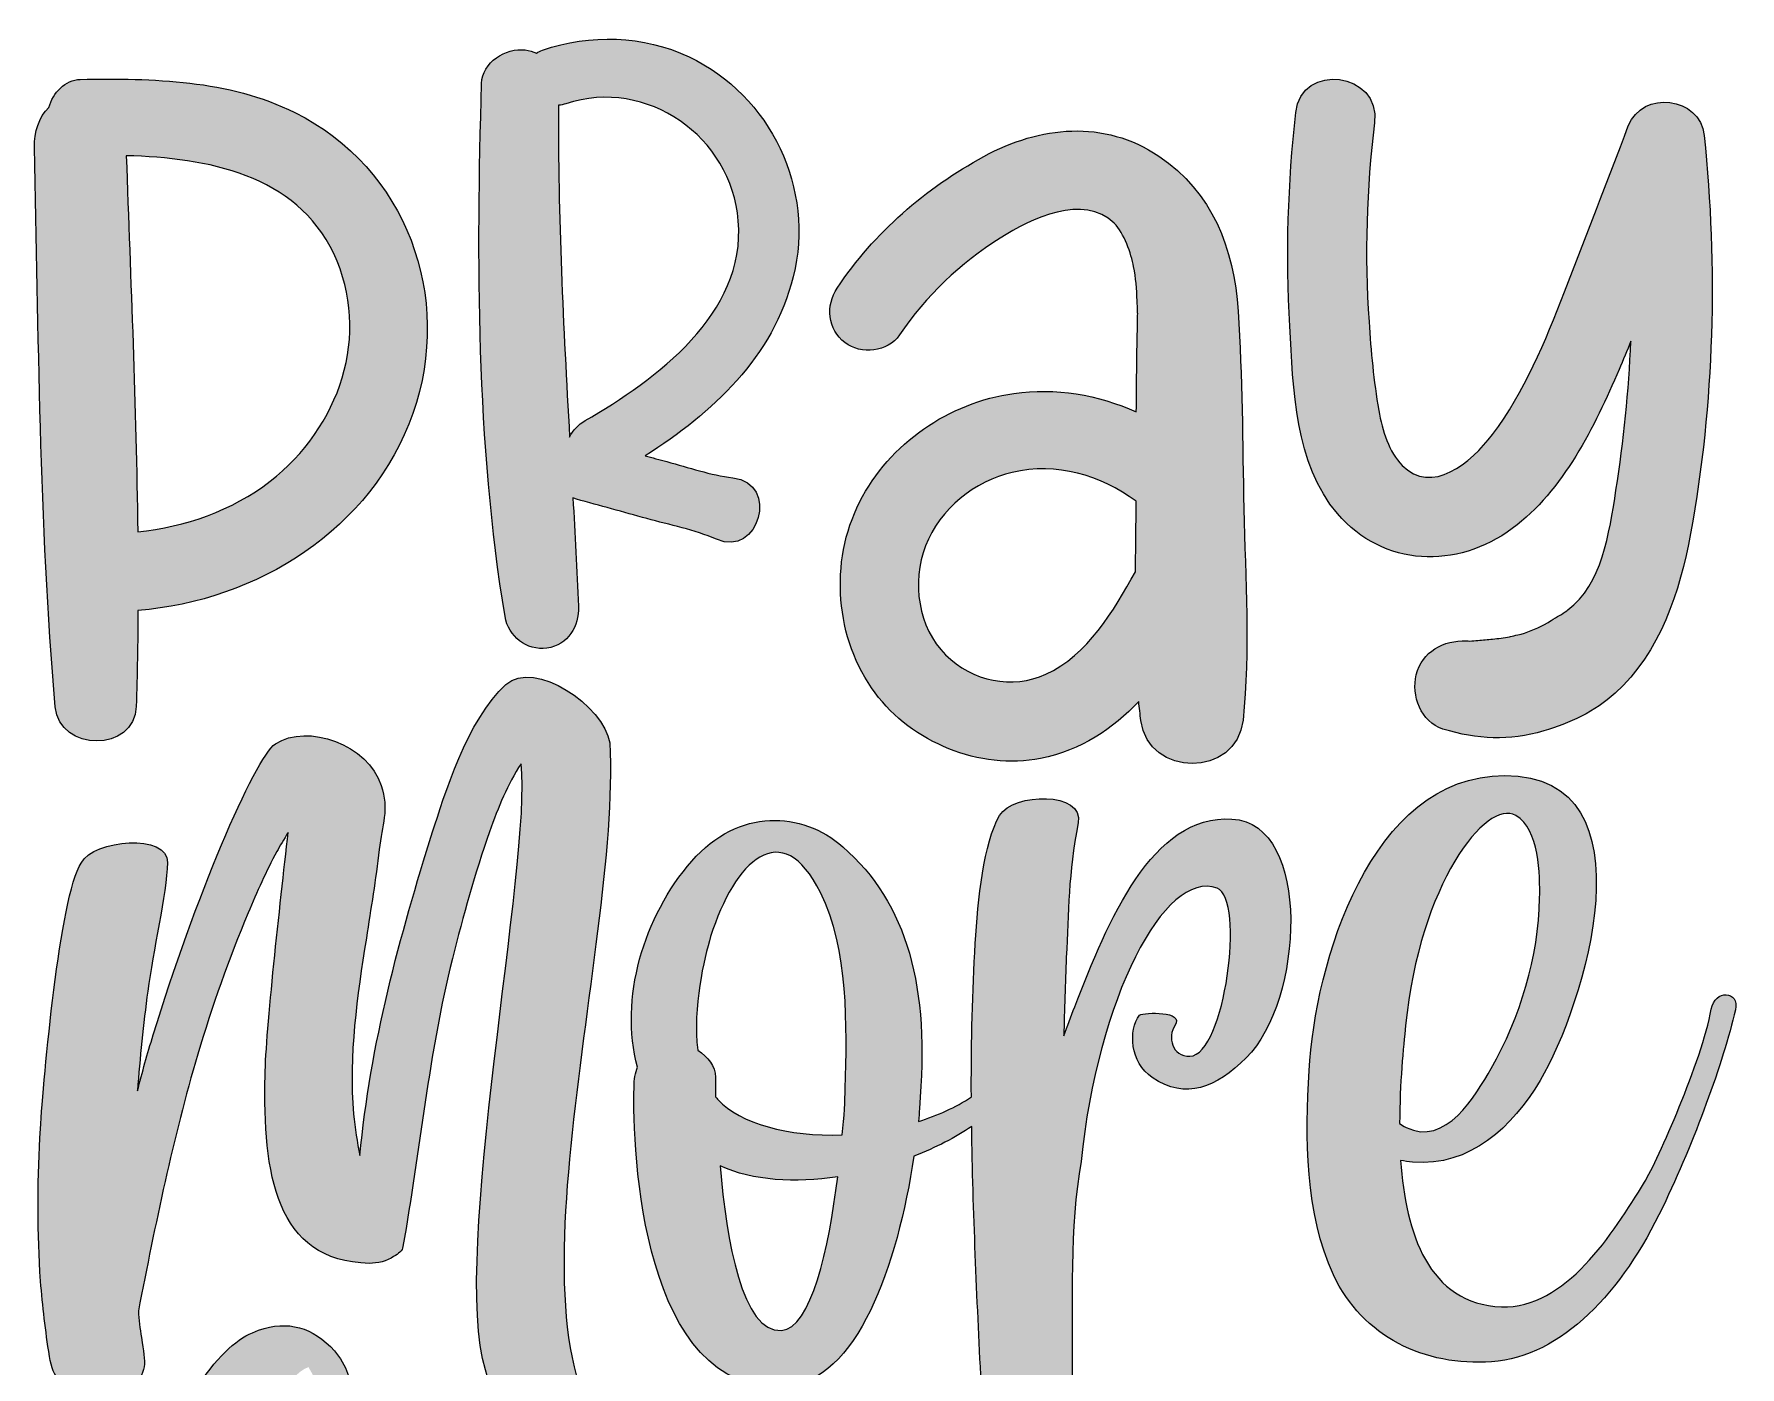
# Model space of a CAD drawing. Header units: inches. Extents: x 197 to 884, y -1054 to -35.
# Drawn here: x 197 to 884, y -571 to -35 of the extents above; entities that cross this region are included whole.
import ezdxf

# ---------------------------------------------------------------- set-up
doc = ezdxf.new("R2010")
doc.units = ezdxf.units.IN
doc.header["$MEASUREMENT"] = 0
doc.layers.add('Layer 1', color=7, linetype='Continuous')

# ---------------------------------------------------------------- blocks, each defined once
blk = doc.blocks.new('block 2')
at = {"layer": 'Layer 1', "true_color": 0xffffff}
h = blk.add_hatch(color=7, dxfattribs=at)
h.dxf.hatch_style = 2
edge = h.paths.add_edge_path()
edge.add_spline(control_points=[(403.84, -281.8), (412.46, -280.59), (416.87, -273.05), (416.52, -264.97), (415.9, -250.4), (415.14, -235.84), (414.34, -221.29), (414.8, -221.51), (415.27, -221.7), (415.77, -221.84), (425.19, -224.44), (434.62, -227.04), (444.04, -229.64), (453.33, -232.2), (463.26, -234.1), (472.09, -237.99), (489.22, -245.55), (497.62, -215.41), (478.66, -213.21), (469.71, -212.17), (460.85, -209.04), (452.14, -206.71), (449.22, -205.93), (446.29, -205.15), (443.37, -204.36), (470.58, -187.19), (494.8, -164.68), (502.99, -132.27), (511.89, -97.04), (493.87, -59.22), (461.07, -43.72), (442.55, -34.96), (421.36, -34.55), (402.11, -40.98), (401.22, -41.28), (400.41, -41.72), (399.68, -42.26), (398.31, -41.61), (396.78, -41.16), (395.1, -40.94), (387.37, -39.95), (377.79, -45.95), (377.55, -54.45), (375.56, -125.82), (375.37, -198.53), (387, -269.12), (388.31, -277.06), (395.72, -282.94), (403.84, -281.8)], knot_values=[0, 0, 0, 0, 1, 1, 1, 2, 2, 2, 3, 3, 3, 4, 4, 4, 5, 5, 5, 6, 6, 6, 7, 7, 7, 8, 8, 8, 9, 9, 9, 10, 10, 10, 11, 11, 11, 12, 12, 12, 13, 13, 13, 14, 14, 14, 15, 15, 15, 16, 16, 16, 16], degree=3, periodic=1)
edge = h.paths.add_edge_path()
edge.add_spline(control_points=[(408.57, -63.23), (409.54, -63.11), (410.51, -62.9), (411.46, -62.59), (444.34, -51.86), (478.09, -75.92), (480.89, -109.73), (484.01, -147.3), (447.76, -173.59), (419.28, -190.2), (416.51, -191.82), (414.26, -194.12), (412.99, -196.8), (410.52, -152.32), (408.18, -107.87), (408.57, -63.23)], knot_values=[0, 0, 0, 0, 1, 1, 1, 2, 2, 2, 3, 3, 3, 4, 4, 4, 5, 5, 5, 5], degree=3, periodic=1)
h = blk.add_hatch(color=7, dxfattribs=at)
h.dxf.hatch_style = 2
edge = h.paths.add_edge_path()
edge.add_spline(control_points=[(722.01, -227.65), (740.53, -249.22), (770.06, -250.18), (792.36, -233.66), (812.9, -218.45), (825.53, -192.54), (835.32, -169.65), (836.95, -165.83), (838.54, -161.99), (840.11, -158.15), (839.21, -178.23), (837.21, -198.28), (834.09, -218.21), (831.32, -235.95), (828.51, -256.08), (814.66, -266.45), (814.38, -266.66), (812.93, -267.65), (812.1, -268.23), (810.45, -269.21), (806.91, -271.39), (806.54, -271.66), (803.17, -273.52), (799.55, -275.05), (795.88, -276.2), (795.97, -276.09), (791.87, -277.09), (791.27, -277.21), (789, -277.64), (786.72, -277.95), (784.42, -278.16), (782.46, -278.34), (780.51, -278.52), (778.55, -278.71), (777.44, -278.83), (776.33, -278.9), (775.22, -278.96), (774.89, -278.94), (774.45, -278.93), (773.87, -278.91), (764.68, -278.52), (756.06, -283.15), (753.73, -292.57), (751.69, -300.81), (755.51, -311.66), (764.45, -314.41), (778.32, -318.67), (791.04, -319.22), (805.02, -315.16), (815.32, -312.17), (825.71, -307.26), (833.7, -300.01), (851.89, -283.49), (859.77, -259.14), (864.09, -235.65), (873.76, -183.02), (875.03, -128.54), (869.59, -75.37), (867.98, -59.65), (844.61, -56.96), (839.06, -71.54), (830.56, -93.85), (822, -116.15), (813.34, -138.4), (805.57, -158.38), (797.37, -178.57), (784.39, -195.82), (775.77, -207.28), (759.89, -220.33), (748.01, -208.21), (742.74, -202.84), (740.09, -194.36), (738.62, -186.07), (736.55, -174.31), (735.51, -162.29), (734.7, -150.38), (732.88, -123.64), (733.65, -96.88), (736.96, -70.29), (739.51, -49.81), (707.44, -45.68), (705.21, -66.16), (702.1, -94.72), (701.15, -123.51), (702.78, -152.2), (704.18, -177.09), (704.9, -207.72), (722.01, -227.65)], knot_values=[0, 0, 0, 0, 1, 1, 1, 2, 2, 2, 3, 3, 3, 4, 4, 4, 5, 5, 5, 6, 6, 6, 7, 7, 7, 8, 8, 8, 9, 9, 9, 10, 10, 10, 11, 11, 11, 12, 12, 12, 13, 13, 13, 14, 14, 14, 15, 15, 15, 16, 16, 16, 17, 17, 17, 18, 18, 18, 19, 19, 19, 20, 20, 20, 21, 21, 21, 22, 22, 22, 23, 23, 23, 24, 24, 24, 25, 25, 25, 26, 26, 26, 27, 27, 27, 28, 28, 28, 29, 29, 29, 29], degree=3, periodic=1)
h = blk.add_hatch(color=7, dxfattribs=at)
h.dxf.hatch_style = 2
edge = h.paths.add_edge_path()
edge.add_spline(control_points=[(238.61, -305.29), (239, -292.41), (239.2, -279.54), (239.27, -266.66), (287.17, -262.82), (333.52, -234.01), (349.89, -187.36), (366.34, -140.5), (347.33, -88.45), (302.39, -66.13), (275.68, -52.86), (245.23, -52.33), (216.07, -52.81), (209.9, -52.91), (205.11, -58.24), (203.42, -64.07), (199.39, -68.06), (197.49, -73.98), (197.63, -80.18), (199.39, -155.3), (199.48, -230.57), (206.01, -305.46), (207.59, -323.63), (238.03, -323.99), (238.61, -305.29)], knot_values=[0, 0, 0, 0, 1, 1, 1, 2, 2, 2, 3, 3, 3, 4, 4, 4, 5, 5, 5, 6, 6, 6, 7, 7, 7, 8, 8, 8, 8], degree=3, periodic=1)
edge = h.paths.add_edge_path()
edge.add_spline(control_points=[(318.04, -122.95), (333.47, -155.56), (320.23, -193.17), (292.48, -214.62), (277, -226.59), (258.42, -232.87), (239.17, -234.99), (238.61, -184.5), (236.31, -134.01), (234.59, -83.54), (267.09, -84.38), (302.94, -91.04), (318.04, -122.95)], knot_values=[0, 0, 0, 0, 1, 1, 1, 2, 2, 2, 3, 3, 3, 4, 4, 4, 4], degree=3, periodic=1)
h = blk.add_hatch(color=7, dxfattribs=at)
h.dxf.hatch_style = 2
edge = h.paths.add_edge_path()
edge.add_spline(control_points=[(523.79, -158.81), (530.31, -163.72), (541.01, -162.77), (545.78, -155.71), (556.47, -139.91), (570.14, -126.89), (586.27, -116.69), (598.75, -108.81), (619.74, -98.6), (632.17, -110.75), (636.13, -114.63), (638.98, -123.03), (639.97, -128.13), (640.85, -132.71), (641.19, -137.35), (641.42, -142), (641.45, -142.69), (641.57, -147.47), (641.6, -147.06), (641.6, -149.29), (641.54, -151.53), (641.49, -153.76), (641.24, -164.75), (641.12, -175.74), (641.05, -186.72), (625.68, -179.77), (608.48, -176.85), (591.78, -179.23), (565.51, -182.98), (541.77, -199.3), (529.71, -223.01), (517.46, -247.1), (519.8, -278.13), (535.94, -299.85), (550.71, -319.74), (578.06, -331.12), (602.55, -326.21), (618.85, -322.95), (631.54, -314.37), (642.04, -303.24), (642.29, -305.83), (642.56, -308.41), (642.89, -310.98), (645.83, -334.01), (681.45, -334.2), (683.99, -310.77), (687.01, -282.77), (684.9, -253.84), (684.33, -225.71), (683.79, -199.17), (683.76, -172.56), (682.01, -146.07), (680.33, -120.79), (671.71, -98.23), (650.09, -83.69), (628.07, -68.88), (602.31, -71.51), (579.72, -83.81), (556.25, -96.6), (535.56, -114.49), (520.69, -136.81), (515.99, -143.87), (516.73, -153.49), (523.79, -158.81)], knot_values=[0, 0, 0, 0, 1, 1, 1, 2, 2, 2, 3, 3, 3, 4, 4, 4, 5, 5, 5, 6, 6, 6, 7, 7, 7, 8, 8, 8, 9, 9, 9, 10, 10, 10, 11, 11, 11, 12, 12, 12, 13, 13, 13, 14, 14, 14, 15, 15, 15, 16, 16, 16, 17, 17, 17, 18, 18, 18, 19, 19, 19, 20, 20, 20, 21, 21, 21, 21], degree=3, periodic=1)
edge = h.paths.add_edge_path()
edge.add_spline(control_points=[(640.95, -225.93), (640.94, -234.28), (640.8, -242.69), (640.69, -251.13), (631.81, -266.78), (621.61, -284.59), (604.6, -292.36), (591.17, -298.5), (575.08, -295.23), (564.32, -284.53), (553.26, -273.54), (550.57, -255.35), (556.22, -240.64), (561.99, -225.64), (576.13, -214.54), (591.15, -211.05), (609.04, -206.89), (626.62, -212.14), (640.95, -222.66), (640.95, -223.75), (640.95, -224.84), (640.95, -225.93)], knot_values=[0, 0, 0, 0, 1, 1, 1, 2, 2, 2, 3, 3, 3, 4, 4, 4, 5, 5, 5, 6, 6, 6, 7, 7, 7, 7], degree=3, periodic=1)
h = blk.add_hatch(color=7, dxfattribs=at)
h.dxf.hatch_style = 2
edge = h.paths.add_edge_path()
edge.add_spline(control_points=[(216.17, -582.3), (221.35, -585.28), (230.7, -584.69), (235.28, -580.71), (243.84, -572.95), (242.24, -570.36), (240.65, -559.41), (240.06, -555.83), (239.66, -552.25), (239.46, -548.66), (246.23, -513.83), (253.39, -479.2), (263.34, -445.37), (269.11, -426.06), (275.88, -406.95), (283.64, -388.44), (287.23, -380.09), (290.81, -371.53), (295.19, -363.77), (296.38, -361.58), (297.97, -358.79), (299.76, -356), (296.38, -385.26), (290.81, -435.42), (290.41, -453.93), (289.61, -492.93), (294.39, -528.76), (332.4, -529.56), (335.59, -529.56), (339.57, -528.76), (342.16, -526.77), (344.15, -525.77), (345.74, -524.38), (345.94, -522.79), (352.71, -483.98), (356.29, -445.17), (365.84, -406.76), (370.22, -389.64), (374.8, -372.52), (380.77, -355.8), (384.35, -345.65), (387.93, -336.9), (393.51, -328.34), (397.89, -367.75), (365, -526.87), (379.13, -572.45), (386.09, -598.32), (402.02, -617.63), (431.08, -613.65), (433.07, -613.25), (441.43, -609.47), (437.64, -607.28), (379.93, -572.05), (433.71, -404.96), (429.13, -319.98), (426.74, -305.05), (398.88, -285.94), (387.34, -296.49), (371.81, -310.43), (362.26, -342.07), (357.88, -355.8), (344.75, -397.2), (332.6, -441.98), (328.62, -486.17), (327.43, -480.79), (326.63, -475.02), (326.04, -469.45), (324.05, -445.77), (327.43, -422.08), (331.21, -398.6), (333, -386.65), (334.99, -374.91), (336.39, -362.97), (337.58, -353.02), (340.37, -346.85), (337.18, -337.09), (332.01, -320.77), (307.53, -311.82), (294.59, -320.38), (286.03, -326.15), (261.75, -383.87), (245.43, -437.6), (243.04, -445.17), (241.05, -452.53), (239.06, -460.1), (240.06, -446.76), (241.45, -433.43), (243.24, -419.89), (245.23, -404.17), (250.8, -380.88), (251.2, -368.14), (251.6, -356.4), (221.35, -358.79), (216.37, -368.34), (207.81, -382.08), (201.24, -455.12), (200.05, -475.42), (198.86, -494.53), (198.66, -513.83), (199.85, -532.94), (200.45, -543.09), (201.64, -553.04), (203.04, -562.99), (204.83, -574.94), (205.43, -576.33), (216.17, -582.3)], knot_values=[0, 0, 0, 0, 1, 1, 1, 2, 2, 2, 3, 3, 3, 4, 4, 4, 5, 5, 5, 6, 6, 6, 7, 7, 7, 8, 8, 8, 9, 9, 9, 10, 10, 10, 11, 11, 11, 12, 12, 12, 13, 13, 13, 14, 14, 14, 15, 15, 15, 16, 16, 16, 17, 17, 17, 18, 18, 18, 19, 19, 19, 20, 20, 20, 21, 21, 21, 22, 22, 22, 23, 23, 23, 24, 24, 24, 25, 25, 25, 26, 26, 26, 27, 27, 27, 28, 28, 28, 29, 29, 29, 30, 30, 30, 31, 31, 31, 32, 32, 32, 33, 33, 33, 34, 34, 34, 35, 35, 35, 35], degree=3, periodic=1)
h = blk.add_hatch(color=7, dxfattribs=at)
h.dxf.hatch_style = 2
edge = h.paths.add_edge_path()
edge.add_spline(control_points=[(872.41, -427.26), (868.63, -448.15), (850.91, -487.96), (845.54, -496.92), (833, -517.42), (813.7, -548.07), (788.02, -547.07), (758.56, -545.88), (749.41, -517.22), (747.42, -488.16), (749.01, -488.36), (750.6, -488.76), (752.19, -488.76), (775.48, -490.75), (792.4, -474.62), (803.54, -455.92), (821.06, -426.46), (850.51, -332.92), (789.21, -333.11), (734.88, -333.31), (712.99, -409.14), (710.6, -451.94), (709.01, -478.41), (709.01, -509.65), (720.35, -534.13), (732.09, -559.21), (757.17, -571.15), (784.04, -569.16), (812.5, -567.17), (836.78, -540.9), (852.9, -506.87), (865.64, -480.4), (877.19, -448.75), (882.16, -427.45), (883.95, -419.69), (873.8, -419.09), (872.41, -427.26)], knot_values=[0, 0, 0, 0, 1, 1, 1, 2, 2, 2, 3, 3, 3, 4, 4, 4, 5, 5, 5, 6, 6, 6, 7, 7, 7, 8, 8, 8, 9, 9, 9, 10, 10, 10, 11, 11, 11, 12, 12, 12, 12], degree=3, periodic=1)
edge = h.paths.add_edge_path()
edge.add_spline(control_points=[(749.41, -433.82), (754.98, -377.1), (781.85, -342.27), (793.79, -349.24), (803.35, -354.61), (803.54, -373.32), (803.35, -382.47), (802.95, -406.36), (795.58, -430.24), (783.84, -451.14), (777.67, -461.89), (765.53, -482.78), (749.61, -474.82), (748.61, -474.42), (747.82, -473.83), (747.02, -473.23), (747.02, -457.11), (748.61, -442.38), (749.41, -433.82)], knot_values=[0, 0, 0, 0, 1, 1, 1, 2, 2, 2, 3, 3, 3, 4, 4, 4, 5, 5, 5, 6, 6, 6, 6], degree=3, periodic=1)
h = blk.add_hatch(color=7, dxfattribs=at)
h.dxf.hatch_style = 2
edge = h.paths.add_edge_path()
edge.add_spline(control_points=[(616.25, -426.26), (614.66, -430.24), (613.26, -434.02), (611.87, -438), (612.07, -427.45), (612.47, -416.71), (612.87, -406.36), (613.86, -388.05), (613.66, -372.72), (617.64, -352.22), (620.23, -339.48), (591.57, -339.88), (586, -349.24), (579.63, -360.18), (577.24, -383.07), (576.24, -400.78), (575.05, -420.29), (574.65, -440.19), (574.65, -459.7), (574.66, -460.64), (574.67, -461.59), (574.68, -462.54), (568.38, -466.75), (560.97, -470.01), (553.35, -472.43), (553.55, -470.64), (553.74, -468.85), (553.74, -467.26), (558.12, -418.1), (548.97, -384.66), (522.89, -361.78), (506.58, -347.44), (481.1, -346.05), (462.19, -367.55), (442.69, -389.84), (432.93, -423.08), (440.3, -450.54), (439.5, -452.73), (438.91, -455.52), (438.91, -458.7), (438.31, -483.98), (441.89, -582.9), (499.61, -579.11), (528.67, -577.32), (544.99, -530.35), (551.56, -486.37), (560.47, -482.88), (568.24, -478.93), (574.8, -474.38), (575.3, -508.86), (576.89, -543.21), (578.63, -577.72), (579.23, -591.06), (614.66, -596.03), (615.06, -582.5), (615.06, -580.71), (615.25, -578.72), (615.25, -576.93), (615.25, -576.93), (615.45, -576.93), (615.45, -576.93), (615.45, -575.93), (615.25, -574.54), (615.25, -573.34), (615.45, -545.68), (614.06, -515.03), (618.84, -488.56), (625.4, -423.27), (652.27, -370.73), (673.57, -378.49), (684.91, -382.67), (676.76, -445.77), (662.62, -446.16), (655.46, -446.36), (653.47, -438.4), (656.65, -433.62), (660.43, -428.05), (644.51, -428.25), (642.32, -429.64), (637.75, -435.61), (638.54, -448.75), (647.5, -454.72), (661.03, -463.88), (673.17, -458.9), (685.31, -446.76), (708.2, -424.27), (711.98, -352.42), (679.54, -350.63), (647.3, -348.84), (629.78, -391.43), (616.25, -426.26)], knot_values=[0, 0, 0, 0, 1, 1, 1, 2, 2, 2, 3, 3, 3, 4, 4, 4, 5, 5, 5, 6, 6, 6, 7, 7, 7, 8, 8, 8, 9, 9, 9, 10, 10, 10, 11, 11, 11, 12, 12, 12, 13, 13, 13, 14, 14, 14, 15, 15, 15, 16, 16, 16, 17, 17, 17, 18, 18, 18, 19, 19, 19, 20, 20, 20, 21, 21, 21, 22, 22, 22, 23, 23, 23, 24, 24, 24, 25, 25, 25, 26, 26, 26, 27, 27, 27, 28, 28, 28, 29, 29, 29, 30, 30, 30, 30], degree=3, periodic=1)
edge = h.paths.add_edge_path()
edge.add_spline(control_points=[(498.21, -556.62), (482.49, -557.62), (476.12, -520.4), (473.54, -490.35), (486.87, -496.32), (503.59, -497.31), (520.9, -494.73), (517.32, -523.59), (510.16, -555.83), (498.21, -556.62)], knot_values=[0, 0, 0, 0, 1, 1, 1, 2, 2, 2, 3, 3, 3, 3], degree=3, periodic=1)
edge = h.paths.add_edge_path()
edge.add_spline(control_points=[(523.89, -459.1), (523.89, -463.88), (523.49, -470.44), (522.7, -477.81), (501, -478.6), (481.5, -473.23), (472.74, -463.68), (472.34, -463.28), (472.14, -462.88), (471.74, -462.48), (471.74, -458.9), (471.74, -456.11), (471.74, -454.52), (471.55, -450.14), (468.76, -446.36), (464.58, -443.77), (462.39, -426.66), (467.17, -406.56), (469.75, -398), (479.31, -367.55), (498.41, -348.84), (513.94, -380.28), (525.28, -402.97), (524.69, -434.22), (523.89, -459.1)], knot_values=[0, 0, 0, 0, 1, 1, 1, 2, 2, 2, 3, 3, 3, 4, 4, 4, 5, 5, 5, 6, 6, 6, 7, 7, 7, 8, 8, 8, 8], degree=3, periodic=1)
h = blk.add_hatch(color=7, dxfattribs=at)
h.dxf.hatch_style = 2
edge = h.paths.add_edge_path()
edge.add_spline(control_points=[(622.53, -906.93), (650.26, -861.3), (648.3, -791.43), (587.38, -775.27), (531.71, -760.43), (487.39, -813.48), (489.57, -866.1), (490.03, -877.07), (492.65, -887.45), (496.86, -897.16), (489.4, -917.95), (479.16, -940.21), (475.16, -946.88), (461.4, -969.37), (440.23, -1003), (412.06, -1001.9), (379.75, -1000.59), (369.7, -969.15), (367.52, -937.28), (369.27, -937.5), (371.01, -937.93), (372.76, -937.93), (398.31, -940.12), (416.86, -922.43), (429.09, -901.91), (448.3, -869.59), (480.62, -766.98), (413.37, -767.2), (353.77, -767.42), (329.75, -850.6), (327.13, -897.54), (326.37, -910.1), (325.95, -923.64), (326.71, -937.14), (316.76, -975.51), (302.77, -1018.38), (286.95, -1019.15), (277.78, -1019.59), (274.51, -1015.22), (269.92, -1007.8), (262.5, -995.57), (257.7, -981.6), (253.99, -967.84), (246.34, -937.28), (244.16, -904.75), (243.72, -873.52), (243.5, -858.24), (243.72, -831.17), (244.6, -815.88), (309.44, -730.95), (345.9, -595.15), (318.39, -564.8), (309.66, -555.2), (299.62, -552.36), (287.83, -556.51), (274.73, -560.87), (257.7, -577.9), (236.08, -638.82), (210.1, -712.18), (200.93, -796.89), (202.46, -874.4), (203.55, -923.52), (208.79, -1053.87), (286.3, -1042.73), (307.52, -1039.7), (320.7, -1009.61), (331.51, -969.72), (333.13, -975.97), (335.19, -982.01), (337.83, -987.71), (350.71, -1015.22), (378.22, -1028.32), (407.69, -1026.14), (438.91, -1023.96), (465.55, -995.14), (483.24, -957.8), (490.6, -942.49), (497.59, -925.62), (503.37, -909.65), (508.61, -918.24), (515.06, -926.17), (522.32, -933.35), (531.71, -942.52), (542.4, -950.38), (553.54, -957.36), (565.33, -964.79), (579.74, -971.77), (585.63, -985.09), (595.02, -1006.05), (576.03, -1018.5), (560.74, -1017.41), (542.4, -1015.88), (536.51, -996.01), (534.76, -980.51), (533.24, -965.22), (491.75, -966.97), (493.28, -981.38), (497.65, -1021.77), (527.34, -1040.77), (566.42, -1038.8), (582.36, -1037.93), (599.61, -1034.22), (612.93, -1024.83), (634.76, -1009.55), (633.89, -983.78), (615.98, -965.01), (597.42, -945.36), (570.35, -936.62), (552.23, -915.66), (532.58, -892.96), (525.81, -862.39), (535.86, -833.79), (540.22, -821.56), (547.43, -808.68), (557.47, -800.38), (565.11, -794.27), (569.04, -793.61), (577.99, -798.2), (616.42, -818.07), (605.94, -872.43), (597.21, -903.87), (595.02, -911.73), (619.48, -912.17), (622.53, -906.93)], knot_values=[0, 0, 0, 0, 1, 1, 1, 2, 2, 2, 3, 3, 3, 4, 4, 4, 5, 5, 5, 6, 6, 6, 7, 7, 7, 8, 8, 8, 9, 9, 9, 10, 10, 10, 11, 11, 11, 12, 12, 12, 13, 13, 13, 14, 14, 14, 15, 15, 15, 16, 16, 16, 17, 17, 17, 18, 18, 18, 19, 19, 19, 20, 20, 20, 21, 21, 21, 22, 22, 22, 23, 23, 23, 24, 24, 24, 25, 25, 25, 26, 26, 26, 27, 27, 27, 28, 28, 28, 29, 29, 29, 30, 30, 30, 31, 31, 31, 32, 32, 32, 33, 33, 33, 34, 34, 34, 35, 35, 35, 36, 36, 36, 37, 37, 37, 38, 38, 38, 39, 39, 39, 40, 40, 40, 41, 41, 41, 41], degree=3, periodic=1)
edge = h.paths.add_edge_path()
edge.add_spline(control_points=[(263.81, -684.67), (269.49, -655.19), (290.23, -576.81), (307.91, -571.35), (334.77, -610.22), (263.37, -765.45), (248.75, -778.99), (252.46, -747.33), (257.7, -715.89), (263.81, -684.67)], knot_values=[0, 0, 0, 0, 1, 1, 1, 2, 2, 2, 3, 3, 3, 3], degree=3, periodic=1)
edge = h.paths.add_edge_path()
edge.add_spline(control_points=[(369.7, -877.67), (375.82, -815.45), (405.29, -777.24), (418.39, -784.88), (428.87, -790.78), (429.09, -811.3), (428.87, -821.34), (428.44, -847.54), (420.36, -873.74), (407.48, -896.67), (400.71, -908.46), (387.39, -931.38), (369.92, -922.65), (368.83, -922.21), (367.96, -921.56), (367.08, -920.9), (367.08, -903.22), (368.83, -887.06), (369.7, -877.67)], knot_values=[0, 0, 0, 0, 1, 1, 1, 2, 2, 2, 3, 3, 3, 4, 4, 4, 5, 5, 5, 6, 6, 6, 6], degree=3, periodic=1)
at = {"layer": 'Layer 1', "lineweight": 0}
for points, knots in [([(403.84, -281.8), (412.46, -280.59), (416.87, -273.05), (416.52, -264.97), (415.9, -250.4), (415.14, -235.84), (414.34, -221.29), (414.8, -221.51), (415.27, -221.7), (415.77, -221.84), (425.19, -224.44), (434.62, -227.04), (444.04, -229.64), (453.33, -232.2), (463.26, -234.1), (472.09, -237.99), (489.22, -245.55), (497.62, -215.41), (478.66, -213.21), (469.71, -212.17), (460.85, -209.04), (452.14, -206.71), (449.22, -205.93), (446.29, -205.15), (443.37, -204.36), (470.58, -187.19), (494.8, -164.68), (502.99, -132.27), (511.89, -97.04), (493.87, -59.22), (461.07, -43.72), (442.55, -34.96), (421.36, -34.55), (402.11, -40.98), (401.22, -41.28), (400.41, -41.72), (399.68, -42.26), (398.31, -41.61), (396.78, -41.16), (395.1, -40.94), (387.37, -39.95), (377.79, -45.95), (377.55, -54.45), (375.56, -125.82), (375.37, -198.53), (387, -269.12), (388.31, -277.06), (395.72, -282.94), (403.84, -281.8)], [0, 0, 0, 0, 1, 1, 1, 2, 2, 2, 3, 3, 3, 4, 4, 4, 5, 5, 5, 6, 6, 6, 7, 7, 7, 8, 8, 8, 9, 9, 9, 10, 10, 10, 11, 11, 11, 12, 12, 12, 13, 13, 13, 14, 14, 14, 15, 15, 15, 16, 16, 16, 16]), ([(722.01, -227.65), (740.53, -249.22), (770.06, -250.18), (792.36, -233.66), (812.9, -218.45), (825.53, -192.54), (835.32, -169.65), (836.95, -165.83), (838.54, -161.99), (840.11, -158.15), (839.21, -178.23), (837.21, -198.28), (834.09, -218.21), (831.32, -235.95), (828.51, -256.08), (814.66, -266.45), (814.38, -266.66), (812.93, -267.65), (812.1, -268.23), (810.45, -269.21), (806.91, -271.39), (806.54, -271.66), (803.17, -273.52), (799.55, -275.05), (795.88, -276.2), (795.97, -276.09), (791.87, -277.09), (791.27, -277.21), (789, -277.64), (786.72, -277.95), (784.42, -278.16), (782.46, -278.34), (780.51, -278.52), (778.55, -278.71), (777.44, -278.83), (776.33, -278.9), (775.22, -278.96), (774.89, -278.94), (774.45, -278.93), (773.87, -278.91), (764.68, -278.52), (756.06, -283.15), (753.73, -292.57), (751.69, -300.81), (755.51, -311.66), (764.45, -314.41), (778.32, -318.67), (791.04, -319.22), (805.02, -315.16), (815.32, -312.17), (825.71, -307.26), (833.7, -300.01), (851.89, -283.49), (859.77, -259.14), (864.09, -235.65), (873.76, -183.02), (875.03, -128.54), (869.59, -75.37), (867.98, -59.65), (844.61, -56.96), (839.06, -71.54), (830.56, -93.85), (822, -116.15), (813.34, -138.4), (805.57, -158.38), (797.37, -178.57), (784.39, -195.82), (775.77, -207.28), (759.89, -220.33), (748.01, -208.21), (742.74, -202.84), (740.09, -194.36), (738.62, -186.07), (736.55, -174.31), (735.51, -162.29), (734.7, -150.38), (732.88, -123.64), (733.65, -96.88), (736.96, -70.29), (739.51, -49.81), (707.44, -45.68), (705.21, -66.16), (702.1, -94.72), (701.15, -123.51), (702.78, -152.2), (704.18, -177.09), (704.9, -207.72), (722.01, -227.65)], [0, 0, 0, 0, 1, 1, 1, 2, 2, 2, 3, 3, 3, 4, 4, 4, 5, 5, 5, 6, 6, 6, 7, 7, 7, 8, 8, 8, 9, 9, 9, 10, 10, 10, 11, 11, 11, 12, 12, 12, 13, 13, 13, 14, 14, 14, 15, 15, 15, 16, 16, 16, 17, 17, 17, 18, 18, 18, 19, 19, 19, 20, 20, 20, 21, 21, 21, 22, 22, 22, 23, 23, 23, 24, 24, 24, 25, 25, 25, 26, 26, 26, 27, 27, 27, 28, 28, 28, 29, 29, 29, 29]), ([(238.61, -305.29), (239, -292.41), (239.2, -279.54), (239.27, -266.66), (287.17, -262.82), (333.52, -234.01), (349.89, -187.36), (366.34, -140.5), (347.33, -88.45), (302.39, -66.13), (275.68, -52.86), (245.23, -52.33), (216.07, -52.81), (209.9, -52.91), (205.11, -58.24), (203.42, -64.07), (199.39, -68.06), (197.49, -73.98), (197.63, -80.18), (199.39, -155.3), (199.48, -230.57), (206.01, -305.46), (207.59, -323.63), (238.03, -323.99), (238.61, -305.29)], [0, 0, 0, 0, 1, 1, 1, 2, 2, 2, 3, 3, 3, 4, 4, 4, 5, 5, 5, 6, 6, 6, 7, 7, 7, 8, 8, 8, 8]), ([(408.57, -63.23), (409.54, -63.11), (410.51, -62.9), (411.46, -62.59), (444.34, -51.86), (478.09, -75.92), (480.89, -109.73), (484.01, -147.3), (447.76, -173.59), (419.28, -190.2), (416.51, -191.82), (414.26, -194.12), (412.99, -196.8), (410.52, -152.32), (408.18, -107.87), (408.57, -63.23)], [0, 0, 0, 0, 1, 1, 1, 2, 2, 2, 3, 3, 3, 4, 4, 4, 5, 5, 5, 5]), ([(523.79, -158.81), (530.31, -163.72), (541.01, -162.77), (545.78, -155.71), (556.47, -139.91), (570.14, -126.89), (586.27, -116.69), (598.75, -108.81), (619.74, -98.6), (632.17, -110.75), (636.13, -114.63), (638.98, -123.03), (639.97, -128.13), (640.85, -132.71), (641.19, -137.35), (641.42, -142), (641.45, -142.69), (641.57, -147.47), (641.6, -147.06), (641.6, -149.29), (641.54, -151.53), (641.49, -153.76), (641.24, -164.75), (641.12, -175.74), (641.05, -186.72), (625.68, -179.77), (608.48, -176.85), (591.78, -179.23), (565.51, -182.98), (541.77, -199.3), (529.71, -223.01), (517.46, -247.1), (519.8, -278.13), (535.94, -299.85), (550.71, -319.74), (578.06, -331.12), (602.55, -326.21), (618.85, -322.95), (631.54, -314.37), (642.04, -303.24), (642.29, -305.83), (642.56, -308.41), (642.89, -310.98), (645.83, -334.01), (681.45, -334.2), (683.99, -310.77), (687.01, -282.77), (684.9, -253.84), (684.33, -225.71), (683.79, -199.17), (683.76, -172.56), (682.01, -146.07), (680.33, -120.79), (671.71, -98.23), (650.09, -83.69), (628.07, -68.88), (602.31, -71.51), (579.72, -83.81), (556.25, -96.6), (535.56, -114.49), (520.69, -136.81), (515.99, -143.87), (516.73, -153.49), (523.79, -158.81)], [0, 0, 0, 0, 1, 1, 1, 2, 2, 2, 3, 3, 3, 4, 4, 4, 5, 5, 5, 6, 6, 6, 7, 7, 7, 8, 8, 8, 9, 9, 9, 10, 10, 10, 11, 11, 11, 12, 12, 12, 13, 13, 13, 14, 14, 14, 15, 15, 15, 16, 16, 16, 17, 17, 17, 18, 18, 18, 19, 19, 19, 20, 20, 20, 21, 21, 21, 21]), ([(318.04, -122.95), (333.47, -155.56), (320.23, -193.17), (292.48, -214.62), (277, -226.59), (258.42, -232.87), (239.17, -234.99), (238.61, -184.5), (236.31, -134.01), (234.59, -83.54), (267.09, -84.38), (302.94, -91.04), (318.04, -122.95)], [0, 0, 0, 0, 1, 1, 1, 2, 2, 2, 3, 3, 3, 4, 4, 4, 4]), ([(640.95, -225.93), (640.94, -234.28), (640.8, -242.69), (640.69, -251.13), (631.81, -266.78), (621.61, -284.59), (604.6, -292.36), (591.17, -298.5), (575.08, -295.23), (564.32, -284.53), (553.26, -273.54), (550.57, -255.35), (556.22, -240.64), (561.99, -225.64), (576.13, -214.54), (591.15, -211.05), (609.04, -206.89), (626.62, -212.14), (640.95, -222.66), (640.95, -223.75), (640.95, -224.84), (640.95, -225.93)], [0, 0, 0, 0, 1, 1, 1, 2, 2, 2, 3, 3, 3, 4, 4, 4, 5, 5, 5, 6, 6, 6, 7, 7, 7, 7]), ([(216.17, -582.3), (221.35, -585.28), (230.7, -584.69), (235.28, -580.71), (243.84, -572.95), (242.24, -570.36), (240.65, -559.41), (240.06, -555.83), (239.66, -552.25), (239.46, -548.66), (246.23, -513.83), (253.39, -479.2), (263.34, -445.37), (269.11, -426.06), (275.88, -406.95), (283.64, -388.44), (287.23, -380.09), (290.81, -371.53), (295.19, -363.77), (296.38, -361.58), (297.97, -358.79), (299.76, -356), (296.38, -385.26), (290.81, -435.42), (290.41, -453.93), (289.61, -492.93), (294.39, -528.76), (332.4, -529.56), (335.59, -529.56), (339.57, -528.76), (342.16, -526.77), (344.15, -525.77), (345.74, -524.38), (345.94, -522.79), (352.71, -483.98), (356.29, -445.17), (365.84, -406.76), (370.22, -389.64), (374.8, -372.52), (380.77, -355.8), (384.35, -345.65), (387.93, -336.9), (393.51, -328.34), (397.89, -367.75), (365, -526.87), (379.13, -572.45), (386.09, -598.32), (402.02, -617.63), (431.08, -613.65), (433.07, -613.25), (441.43, -609.47), (437.64, -607.28), (379.93, -572.05), (433.71, -404.96), (429.13, -319.98), (426.74, -305.05), (398.88, -285.94), (387.34, -296.49), (371.81, -310.43), (362.26, -342.07), (357.88, -355.8), (344.75, -397.2), (332.6, -441.98), (328.62, -486.17), (327.43, -480.79), (326.63, -475.02), (326.04, -469.45), (324.05, -445.77), (327.43, -422.08), (331.21, -398.6), (333, -386.65), (334.99, -374.91), (336.39, -362.97), (337.58, -353.02), (340.37, -346.85), (337.18, -337.09), (332.01, -320.77), (307.53, -311.82), (294.59, -320.38), (286.03, -326.15), (261.75, -383.87), (245.43, -437.6), (243.04, -445.17), (241.05, -452.53), (239.06, -460.1), (240.06, -446.76), (241.45, -433.43), (243.24, -419.89), (245.23, -404.17), (250.8, -380.88), (251.2, -368.14), (251.6, -356.4), (221.35, -358.79), (216.37, -368.34), (207.81, -382.08), (201.24, -455.12), (200.05, -475.42), (198.86, -494.53), (198.66, -513.83), (199.85, -532.94), (200.45, -543.09), (201.64, -553.04), (203.04, -562.99), (204.83, -574.94), (205.43, -576.33), (216.17, -582.3)], [0, 0, 0, 0, 1, 1, 1, 2, 2, 2, 3, 3, 3, 4, 4, 4, 5, 5, 5, 6, 6, 6, 7, 7, 7, 8, 8, 8, 9, 9, 9, 10, 10, 10, 11, 11, 11, 12, 12, 12, 13, 13, 13, 14, 14, 14, 15, 15, 15, 16, 16, 16, 17, 17, 17, 18, 18, 18, 19, 19, 19, 20, 20, 20, 21, 21, 21, 22, 22, 22, 23, 23, 23, 24, 24, 24, 25, 25, 25, 26, 26, 26, 27, 27, 27, 28, 28, 28, 29, 29, 29, 30, 30, 30, 31, 31, 31, 32, 32, 32, 33, 33, 33, 34, 34, 34, 35, 35, 35, 35]), ([(872.41, -427.26), (868.63, -448.15), (850.91, -487.96), (845.54, -496.92), (833, -517.42), (813.7, -548.07), (788.02, -547.07), (758.56, -545.88), (749.41, -517.22), (747.42, -488.16), (749.01, -488.36), (750.6, -488.76), (752.19, -488.76), (775.48, -490.75), (792.4, -474.62), (803.54, -455.92), (821.06, -426.46), (850.51, -332.92), (789.21, -333.11), (734.88, -333.31), (712.99, -409.14), (710.6, -451.94), (709.01, -478.41), (709.01, -509.65), (720.35, -534.13), (732.09, -559.21), (757.17, -571.15), (784.04, -569.16), (812.5, -567.17), (836.78, -540.9), (852.9, -506.87), (865.64, -480.4), (877.19, -448.75), (882.16, -427.45), (883.95, -419.69), (873.8, -419.09), (872.41, -427.26)], [0, 0, 0, 0, 1, 1, 1, 2, 2, 2, 3, 3, 3, 4, 4, 4, 5, 5, 5, 6, 6, 6, 7, 7, 7, 8, 8, 8, 9, 9, 9, 10, 10, 10, 11, 11, 11, 12, 12, 12, 12]), ([(616.25, -426.26), (614.66, -430.24), (613.26, -434.02), (611.87, -438), (612.07, -427.45), (612.47, -416.71), (612.87, -406.36), (613.86, -388.05), (613.66, -372.72), (617.64, -352.22), (620.23, -339.48), (591.57, -339.88), (586, -349.24), (579.63, -360.18), (577.24, -383.07), (576.24, -400.78), (575.05, -420.29), (574.65, -440.19), (574.65, -459.7), (574.66, -460.64), (574.67, -461.59), (574.68, -462.54), (568.38, -466.75), (560.97, -470.01), (553.35, -472.43), (553.55, -470.64), (553.74, -468.85), (553.74, -467.26), (558.12, -418.1), (548.97, -384.66), (522.89, -361.78), (506.58, -347.44), (481.1, -346.05), (462.19, -367.55), (442.69, -389.84), (432.93, -423.08), (440.3, -450.54), (439.5, -452.73), (438.91, -455.52), (438.91, -458.7), (438.31, -483.98), (441.89, -582.9), (499.61, -579.11), (528.67, -577.32), (544.99, -530.35), (551.56, -486.37), (560.47, -482.88), (568.24, -478.93), (574.8, -474.38), (575.3, -508.86), (576.89, -543.21), (578.63, -577.72), (579.23, -591.06), (614.66, -596.03), (615.06, -582.5), (615.06, -580.71), (615.25, -578.72), (615.25, -576.93), (615.25, -576.93), (615.45, -576.93), (615.45, -576.93), (615.45, -575.93), (615.25, -574.54), (615.25, -573.34), (615.45, -545.68), (614.06, -515.03), (618.84, -488.56), (625.4, -423.27), (652.27, -370.73), (673.57, -378.49), (684.91, -382.67), (676.76, -445.77), (662.62, -446.16), (655.46, -446.36), (653.47, -438.4), (656.65, -433.62), (660.43, -428.05), (644.51, -428.25), (642.32, -429.64), (637.75, -435.61), (638.54, -448.75), (647.5, -454.72), (661.03, -463.88), (673.17, -458.9), (685.31, -446.76), (708.2, -424.27), (711.98, -352.42), (679.54, -350.63), (647.3, -348.84), (629.78, -391.43), (616.25, -426.26)], [0, 0, 0, 0, 1, 1, 1, 2, 2, 2, 3, 3, 3, 4, 4, 4, 5, 5, 5, 6, 6, 6, 7, 7, 7, 8, 8, 8, 9, 9, 9, 10, 10, 10, 11, 11, 11, 12, 12, 12, 13, 13, 13, 14, 14, 14, 15, 15, 15, 16, 16, 16, 17, 17, 17, 18, 18, 18, 19, 19, 19, 20, 20, 20, 21, 21, 21, 22, 22, 22, 23, 23, 23, 24, 24, 24, 25, 25, 25, 26, 26, 26, 27, 27, 27, 28, 28, 28, 29, 29, 29, 30, 30, 30, 30]), ([(749.41, -433.82), (754.98, -377.1), (781.85, -342.27), (793.79, -349.24), (803.35, -354.61), (803.54, -373.32), (803.35, -382.47), (802.95, -406.36), (795.58, -430.24), (783.84, -451.14), (777.67, -461.89), (765.53, -482.78), (749.61, -474.82), (748.61, -474.42), (747.82, -473.83), (747.02, -473.23), (747.02, -457.11), (748.61, -442.38), (749.41, -433.82)], [0, 0, 0, 0, 1, 1, 1, 2, 2, 2, 3, 3, 3, 4, 4, 4, 5, 5, 5, 6, 6, 6, 6]), ([(523.89, -459.1), (523.89, -463.88), (523.49, -470.44), (522.7, -477.81), (501, -478.6), (481.5, -473.23), (472.74, -463.68), (472.34, -463.28), (472.14, -462.88), (471.74, -462.48), (471.74, -458.9), (471.74, -456.11), (471.74, -454.52), (471.55, -450.14), (468.76, -446.36), (464.58, -443.77), (462.39, -426.66), (467.17, -406.56), (469.75, -398), (479.31, -367.55), (498.41, -348.84), (513.94, -380.28), (525.28, -402.97), (524.69, -434.22), (523.89, -459.1)], [0, 0, 0, 0, 1, 1, 1, 2, 2, 2, 3, 3, 3, 4, 4, 4, 5, 5, 5, 6, 6, 6, 7, 7, 7, 8, 8, 8, 8]), ([(498.21, -556.62), (482.49, -557.62), (476.12, -520.4), (473.54, -490.35), (486.87, -496.32), (503.59, -497.31), (520.9, -494.73), (517.32, -523.59), (510.16, -555.83), (498.21, -556.62)], [0, 0, 0, 0, 1, 1, 1, 2, 2, 2, 3, 3, 3, 3]), ([(622.53, -906.93), (650.26, -861.3), (648.3, -791.43), (587.38, -775.27), (531.71, -760.43), (487.39, -813.48), (489.57, -866.1), (490.03, -877.07), (492.65, -887.45), (496.86, -897.16), (489.4, -917.95), (479.16, -940.21), (475.16, -946.88), (461.4, -969.37), (440.23, -1003), (412.06, -1001.9), (379.75, -1000.59), (369.7, -969.15), (367.52, -937.28), (369.27, -937.5), (371.01, -937.93), (372.76, -937.93), (398.31, -940.12), (416.86, -922.43), (429.09, -901.91), (448.3, -869.59), (480.62, -766.98), (413.37, -767.2), (353.77, -767.42), (329.75, -850.6), (327.13, -897.54), (326.37, -910.1), (325.95, -923.64), (326.71, -937.14), (316.76, -975.51), (302.77, -1018.38), (286.95, -1019.15), (277.78, -1019.59), (274.51, -1015.22), (269.92, -1007.8), (262.5, -995.57), (257.7, -981.6), (253.99, -967.84), (246.34, -937.28), (244.16, -904.75), (243.72, -873.52), (243.5, -858.24), (243.72, -831.17), (244.6, -815.88), (309.44, -730.95), (345.9, -595.15), (318.39, -564.8), (309.66, -555.2), (299.62, -552.36), (287.83, -556.51), (274.73, -560.87), (257.7, -577.9), (236.08, -638.82), (210.1, -712.18), (200.93, -796.89), (202.46, -874.4), (203.55, -923.52), (208.79, -1053.87), (286.3, -1042.73), (307.52, -1039.7), (320.7, -1009.61), (331.51, -969.72), (333.13, -975.97), (335.19, -982.01), (337.83, -987.71), (350.71, -1015.22), (378.22, -1028.32), (407.69, -1026.14), (438.91, -1023.96), (465.55, -995.14), (483.24, -957.8), (490.6, -942.49), (497.59, -925.62), (503.37, -909.65), (508.61, -918.24), (515.06, -926.17), (522.32, -933.35), (531.71, -942.52), (542.4, -950.38), (553.54, -957.36), (565.33, -964.79), (579.74, -971.77), (585.63, -985.09), (595.02, -1006.05), (576.03, -1018.5), (560.74, -1017.41), (542.4, -1015.88), (536.51, -996.01), (534.76, -980.51), (533.24, -965.22), (491.75, -966.97), (493.28, -981.38), (497.65, -1021.77), (527.34, -1040.77), (566.42, -1038.8), (582.36, -1037.93), (599.61, -1034.22), (612.93, -1024.83), (634.76, -1009.55), (633.89, -983.78), (615.98, -965.01), (597.42, -945.36), (570.35, -936.62), (552.23, -915.66), (532.58, -892.96), (525.81, -862.39), (535.86, -833.79), (540.22, -821.56), (547.43, -808.68), (557.47, -800.38), (565.11, -794.27), (569.04, -793.61), (577.99, -798.2), (616.42, -818.07), (605.94, -872.43), (597.21, -903.87), (595.02, -911.73), (619.48, -912.17), (622.53, -906.93)], [0, 0, 0, 0, 1, 1, 1, 2, 2, 2, 3, 3, 3, 4, 4, 4, 5, 5, 5, 6, 6, 6, 7, 7, 7, 8, 8, 8, 9, 9, 9, 10, 10, 10, 11, 11, 11, 12, 12, 12, 13, 13, 13, 14, 14, 14, 15, 15, 15, 16, 16, 16, 17, 17, 17, 18, 18, 18, 19, 19, 19, 20, 20, 20, 21, 21, 21, 22, 22, 22, 23, 23, 23, 24, 24, 24, 25, 25, 25, 26, 26, 26, 27, 27, 27, 28, 28, 28, 29, 29, 29, 30, 30, 30, 31, 31, 31, 32, 32, 32, 33, 33, 33, 34, 34, 34, 35, 35, 35, 36, 36, 36, 37, 37, 37, 38, 38, 38, 39, 39, 39, 40, 40, 40, 41, 41, 41, 41])]:
    blk.add_open_spline(points, degree=3, knots=knots, dxfattribs=at)

msp = doc.modelspace()

# ---------------------------------------------------------------- block references
at = {"layer": 'Layer 1'}
msp.add_blockref('block 2', (0, 0), dxfattribs=at)

doc.saveas('drawing.dxf')
